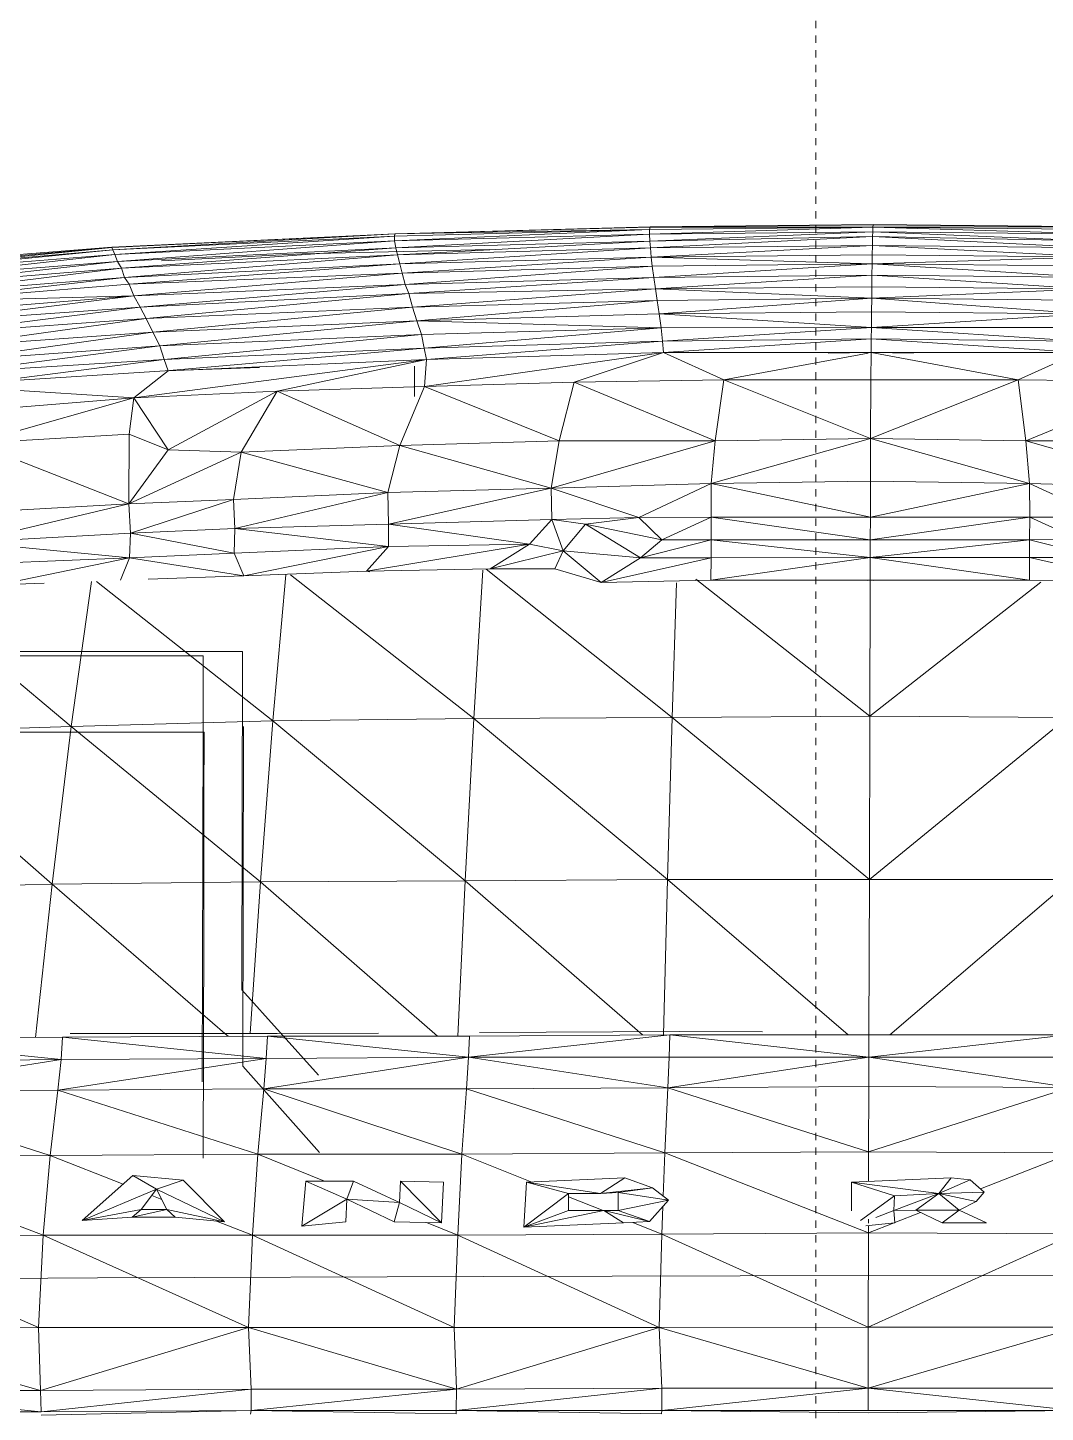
# Model space of a CAD drawing. Header units: inches. Extents: x 1747 to 7606, y -251 to 585.
# Drawn here: x 4749.84 to 4767.23, y 11.93 to 35.59 of the extents above; entities that cross this region are included whole.
import ezdxf

# ---------------------------------------------------------------- set-up
doc = ezdxf.new("R2010")
doc.units = ezdxf.units.IN
doc.header["$MEASUREMENT"] = 0
doc.linetypes.add('Aligning Line 1_8_', pattern=[0.25, 0.125, -0.125])
for name, color, linetype, lineweight in [('0-3', 10, 'Continuous', 5), ('0-4', 7, 'Continuous', 9), ('A-GENM', 5, 'Continuous', 9), ('G-ANNO-SYMB-1', 147, 'Aligning Line 1_8_', 9)]:
    doc.layers.add(name, color=color, linetype=linetype, lineweight=lineweight)

# ---------------------------------------------------------------- blocks, each defined once
blk = doc.blocks.new('Land_Rover_Evoque_-_SUV_Car_Vehicle_Automobile_13067 - Land Rover EVOQUE_dwg-1230547-BUILDING ELEVATION - NORTH')
at = {"layer": 'A-GENM'}
for p, q in [((-12435.31, 32.065), (-12430.948, 32.182)), ((-12435.298, 32.068), (-12430.941, 32.184)), ((-12430.948, 32.182), (-12435.298, 32.068)), ((-12430.958, 32.061), (-12427.14, 32.181)), ((-12430.955, 32.141), (-12430.948, 32.182)), ((-12430.955, 32.141), (-12427.14, 32.181)), ((-12430.948, 32.182), (-12427.138, 32.221)), ((-12430.948, 32.182), (-12430.941, 32.184)), ((-12430.948, 32.182), (-12427.14, 32.181)), ((-12430.941, 32.184), (-12427.136, 32.224)), ((-12430.941, 32.184), (-12427.138, 32.221)), ((-12427.14, 32.181), (-12427.143, 32.101)), ((-12427.138, 32.221), (-12427.14, 32.181)), ((-12427.14, 32.181), (-12423.328, 32.184)), ((-12427.14, 32.181), (-12423.325, 32.143)), ((-12427.14, 32.181), (-12423.328, 32.063)), ((-12427.136, 32.224), (-12427.138, 32.221)), ((-12427.138, 32.221), (-12423.331, 32.187)), ((-12427.138, 32.221), (-12423.328, 32.184)), ((-12427.136, 32.224), (-12423.331, 32.187)), ((-12440.145, 31.833), (-12435.298, 32.068)), ((-12435.31, 32.065), (-12440.145, 31.833)), ((-12435.298, 32.068), (-12440.143, 31.835)), ((-12440.128, 31.792), (-12435.31, 32.065)), ((-12440.128, 31.792), (-12435.317, 32.024)), ((-12440.092, 31.713), (-12435.317, 32.024)), ((-12440.092, 31.713), (-12435.314, 31.945)), ((-12440.046, 31.595), (-12435.314, 31.945)), ((-12435.317, 32.024), (-12430.955, 32.141)), ((-12435.31, 32.065), (-12435.317, 32.024)), ((-12435.317, 32.024), (-12435.314, 31.945)), ((-12435.314, 31.945), (-12430.955, 32.141)), ((-12435.314, 31.945), (-12430.958, 32.061)), ((-12435.314, 31.945), (-12435.293, 31.827)), ((-12435.31, 32.065), (-12430.955, 32.141)), ((-12435.31, 32.065), (-12435.298, 32.068)), ((-12435.293, 31.827), (-12430.958, 32.061)), ((-12435.293, 31.827), (-12430.951, 31.943)), ((-12435.261, 31.708), (-12430.951, 31.943)), ((-12430.958, 32.061), (-12430.955, 32.141)), ((-12430.958, 32.061), (-12427.143, 32.101)), ((-12430.951, 31.943), (-12430.958, 32.061)), ((-12430.951, 31.943), (-12427.143, 32.101)), ((-12430.951, 31.943), (-12427.146, 32.021)), ((-12430.939, 31.825), (-12430.951, 31.943)), ((-12430.939, 31.825), (-12427.146, 32.021)), ((-12427.146, 32.021), (-12427.149, 31.864)), ((-12427.143, 32.101), (-12427.146, 32.021)), ((-12427.146, 32.021), (-12423.341, 31.945)), ((-12427.146, 32.021), (-12423.358, 31.827)), ((-12427.143, 32.101), (-12423.328, 32.063)), ((-12427.143, 32.101), (-12423.341, 31.945)), ((-12440.143, 31.835), (-12444.09, 31.526)), ((-12444.083, 31.486), (-12440.145, 31.833)), ((-12444.055, 31.445), (-12440.145, 31.833)), ((-12444.055, 31.445), (-12440.128, 31.792)), ((-12444.009, 31.404), (-12440.128, 31.792)), ((-12444.009, 31.404), (-12440.092, 31.713)), ((-12443.943, 31.287), (-12440.092, 31.713)), ((-12440.145, 31.833), (-12440.143, 31.835)), ((-12440.128, 31.792), (-12440.145, 31.833)), ((-12440.128, 31.792), (-12440.092, 31.713)), ((-12440.092, 31.713), (-12440.046, 31.595)), ((-12440.046, 31.595), (-12435.293, 31.827)), ((-12439.981, 31.477), (-12435.293, 31.827)), ((-12439.981, 31.477), (-12435.261, 31.708)), ((-12439.926, 31.321), (-12435.261, 31.708)), ((-12439.294, 31.604), (-12436.889, 31.722)), ((-12433.692, 31.795), (-12436.889, 31.722)), ((-12435.293, 31.827), (-12435.261, 31.708)), ((-12435.261, 31.708), (-12430.939, 31.825)), ((-12435.261, 31.708), (-12435.225, 31.552)), ((-12435.225, 31.552), (-12430.939, 31.825)), ((-12430.939, 31.825), (-12427.149, 31.864)), ((-12430.939, 31.825), (-12430.927, 31.669)), ((-12427.149, 31.864), (-12430.927, 31.669)), ((-12430.927, 31.669), (-12427.151, 31.708)), ((-12427.151, 31.708), (-12427.153, 31.552)), ((-12427.149, 31.864), (-12427.151, 31.708)), ((-12427.151, 31.708), (-12423.375, 31.671)), ((-12427.149, 31.864), (-12423.358, 31.827)), ((-12427.149, 31.864), (-12423.375, 31.671)), ((-12443.943, 31.287), (-12440.046, 31.595)), ((-12443.869, 31.169), (-12440.046, 31.595)), ((-12443.869, 31.169), (-12439.981, 31.477)), ((-12443.785, 31.012), (-12439.981, 31.477)), ((-12440.046, 31.595), (-12439.981, 31.477)), ((-12439.981, 31.477), (-12439.926, 31.321)), ((-12439.926, 31.321), (-12435.225, 31.552)), ((-12439.85, 31.203), (-12435.225, 31.552)), ((-12435.225, 31.552), (-12430.927, 31.669)), ((-12435.225, 31.552), (-12435.184, 31.396)), ((-12435.184, 31.396), (-12430.927, 31.669)), ((-12435.184, 31.396), (-12430.91, 31.512)), ((-12435.13, 31.201), (-12430.91, 31.512)), ((-12430.927, 31.669), (-12427.153, 31.552)), ((-12430.927, 31.669), (-12430.91, 31.512)), ((-12427.153, 31.552), (-12430.91, 31.512)), ((-12430.91, 31.512), (-12430.884, 31.318)), ((-12427.153, 31.552), (-12430.884, 31.318)), ((-12427.153, 31.552), (-12427.156, 31.357)), ((-12427.153, 31.552), (-12423.375, 31.671)), ((-12427.153, 31.552), (-12423.428, 31.32)), ((-12427.153, 31.552), (-12423.397, 31.514)), ((-12443.785, 31.012), (-12439.926, 31.321)), ((-12443.69, 30.895), (-12439.926, 31.321)), ((-12439.926, 31.321), (-12439.85, 31.203)), ((-12439.85, 31.203), (-12435.184, 31.396)), ((-12439.766, 31.008), (-12435.184, 31.396)), ((-12435.13, 31.201), (-12435.184, 31.396)), ((-12435.13, 31.201), (-12430.884, 31.318)), ((-12435.068, 31.045), (-12430.884, 31.318)), ((-12427.156, 31.357), (-12430.884, 31.318)), ((-12430.884, 31.318), (-12430.855, 31.123)), ((-12427.156, 31.357), (-12430.855, 31.123)), ((-12427.159, 31.162), (-12427.156, 31.357)), ((-12423.462, 31.125), (-12427.156, 31.357)), ((-12423.428, 31.32), (-12427.156, 31.357)), ((-12443.69, 30.895), (-12439.85, 31.203)), ((-12439.766, 31.008), (-12443.69, 30.895)), ((-12439.766, 31.008), (-12443.586, 30.7)), ((-12439.766, 31.008), (-12443.453, 30.544)), ((-12439.766, 31.008), (-12439.85, 31.203)), ((-12435.13, 31.201), (-12439.766, 31.008)), ((-12439.662, 30.813), (-12439.766, 31.008)), ((-12439.662, 30.813), (-12435.13, 31.201)), ((-12435.068, 31.045), (-12439.662, 30.813)), ((-12439.558, 30.619), (-12435.068, 31.045)), ((-12435.068, 31.045), (-12435.13, 31.201)), ((-12435.068, 31.045), (-12430.855, 31.123)), ((-12435.004, 30.812), (-12435.068, 31.045)), ((-12435.004, 30.812), (-12430.855, 31.123)), ((-12427.159, 31.162), (-12430.855, 31.123)), ((-12427.161, 30.968), (-12430.855, 31.123)), ((-12430.855, 31.123), (-12430.824, 30.928)), ((-12427.161, 30.968), (-12427.159, 31.162)), ((-12423.462, 31.125), (-12427.161, 30.968)), ((-12423.462, 31.125), (-12427.159, 31.162)), ((-12439.662, 30.813), (-12443.453, 30.544)), ((-12439.662, 30.813), (-12443.321, 30.349)), ((-12439.558, 30.619), (-12439.662, 30.813)), ((-12435.004, 30.812), (-12439.558, 30.619)), ((-12439.445, 30.386), (-12435.004, 30.812)), ((-12435.004, 30.812), (-12430.824, 30.928)), ((-12434.934, 30.579), (-12435.004, 30.812)), ((-12434.934, 30.579), (-12430.824, 30.928)), ((-12427.161, 30.968), (-12430.824, 30.928)), ((-12430.792, 30.696), (-12430.824, 30.928)), ((-12430.792, 30.696), (-12427.161, 30.968)), ((-12427.163, 30.735), (-12427.161, 30.968)), ((-12423.535, 30.697), (-12427.161, 30.968)), ((-12423.499, 30.931), (-12427.161, 30.968)), ((-12439.558, 30.619), (-12443.321, 30.349)), ((-12439.558, 30.619), (-12443.178, 30.116)), ((-12439.445, 30.386), (-12439.558, 30.619)), ((-12434.934, 30.579), (-12439.445, 30.386)), ((-12434.934, 30.579), (-12439.321, 30.153)), ((-12434.934, 30.579), (-12430.792, 30.696)), ((-12434.934, 30.579), (-12434.854, 30.346)), ((-12434.934, 30.579), (-12430.759, 30.462)), ((-12430.792, 30.696), (-12427.163, 30.735)), ((-12430.759, 30.462), (-12430.792, 30.696)), ((-12430.792, 30.696), (-12427.167, 30.463)), ((-12427.167, 30.463), (-12427.163, 30.735)), ((-12427.167, 30.463), (-12423.535, 30.697)), ((-12427.163, 30.735), (-12423.535, 30.697)), ((-12439.445, 30.386), (-12443.178, 30.116)), ((-12439.445, 30.386), (-12443.016, 29.883)), ((-12439.321, 30.153), (-12439.445, 30.386)), ((-12434.854, 30.346), (-12439.321, 30.153)), ((-12434.854, 30.346), (-12439.247, 29.92)), ((-12434.854, 30.346), (-12430.759, 30.462)), ((-12434.854, 30.346), (-12434.808, 30.113)), ((-12430.759, 30.462), (-12434.808, 30.113)), ((-12430.759, 30.462), (-12427.167, 30.463)), ((-12430.759, 30.462), (-12430.737, 30.229)), ((-12427.167, 30.463), (-12430.737, 30.229)), ((-12427.167, 30.463), (-12427.169, 30.269)), ((-12427.167, 30.463), (-12423.574, 30.464)), ((-12427.167, 30.463), (-12423.601, 30.231)), ((-12439.321, 30.153), (-12443.016, 29.883)), ((-12439.321, 30.153), (-12442.912, 29.689)), ((-12439.247, 29.92), (-12439.321, 30.153)), ((-12434.808, 30.113), (-12439.247, 29.92)), ((-12439.159, 29.728), (-12434.808, 30.113)), ((-12430.737, 30.229), (-12434.808, 30.113)), ((-12434.766, 29.92), (-12434.808, 30.113)), ((-12434.766, 29.92), (-12430.737, 30.229)), ((-12430.737, 30.229), (-12427.169, 30.269)), ((-12430.72, 30.035), (-12430.737, 30.229)), ((-12430.72, 30.035), (-12427.169, 30.269)), ((-12427.17, 30.037), (-12427.169, 30.269)), ((-12423.622, 30.037), (-12427.169, 30.269)), ((-12427.169, 30.269), (-12423.601, 30.231)), ((-12439.247, 29.92), (-12442.912, 29.689)), ((-12442.212, 29.535), (-12439.247, 29.92)), ((-12434.766, 29.92), (-12439.766, 29.261)), ((-12439.182, 29.727), (-12439.247, 29.92)), ((-12434.766, 29.92), (-12439.182, 29.726)), ((-12434.766, 29.92), (-12439.182, 29.726)), ((-12434.766, 29.92), (-12437.32, 29.376)), ((-12430.72, 30.035), (-12434.8, 29.454)), ((-12434.766, 29.92), (-12434.8, 29.454)), ((-12434.766, 29.92), (-12430.72, 30.035)), ((-12434.766, 29.92), (-12430.72, 30.035)), ((-12430.72, 30.035), (-12432.247, 29.531)), ((-12430.72, 30.035), (-12427.17, 30.037)), ((-12430.72, 30.035), (-12427.17, 30.037)), ((-12430.72, 30.035), (-12429.689, 29.57)), ((-12427.221, 30.027), (-12429.689, 29.57)), ((-12427.171, 30.036), (-12427.903, 30.028)), ((-12427.17, 30.037), (-12427.175, 29.572)), ((-12426.446, 30.029), (-12427.171, 30.036)), ((-12427.17, 30.037), (-12423.622, 30.037)), ((-12427.17, 30.037), (-12423.622, 30.037)), ((-12427.17, 30.037), (-12424.661, 29.572)), ((-12423.622, 30.037), (-12424.661, 29.572)), ((-12439.23, 29.726), (-12442.837, 29.495)), ((-12439.182, 29.726), (-12439.766, 29.261)), ((-12437.623, 29.781), (-12439.23, 29.726)), ((-12434.973, 29.806), (-12434.974, 29.284)), ((-12442.693, 29.448), (-12439.766, 29.261)), ((-12439.766, 29.261), (-12437.32, 29.376)), ((-12439.182, 28.372), (-12437.32, 29.376)), ((-12437.935, 28.334), (-12437.32, 29.376)), ((-12434.8, 29.454), (-12437.32, 29.376)), ((-12435.222, 28.449), (-12437.32, 29.376)), ((-12435.222, 28.449), (-12434.8, 29.454)), ((-12432.247, 29.531), (-12434.8, 29.454)), ((-12432.5, 28.527), (-12434.8, 29.454)), ((-12432.5, 28.527), (-12432.247, 29.531)), ((-12432.247, 29.531), (-12429.689, 29.57)), ((-12429.836, 28.528), (-12432.247, 29.531)), ((-12429.836, 28.528), (-12429.689, 29.57)), ((-12427.175, 29.572), (-12429.689, 29.57)), ((-12427.182, 28.567), (-12429.689, 29.57)), ((-12427.182, 28.567), (-12424.661, 29.572)), ((-12427.182, 28.567), (-12427.175, 29.572)), ((-12424.661, 29.572), (-12427.175, 29.572)), ((-12424.528, 28.529), (-12424.661, 29.572)), ((-12422.104, 29.534), (-12424.661, 29.572)), ((-12424.528, 28.529), (-12422.104, 29.534)), ((-12439.766, 29.261), (-12442.628, 29.029)), ((-12439.766, 29.261), (-12442.498, 28.487)), ((-12439.766, 29.261), (-12439.848, 28.641)), ((-12439.766, 29.261), (-12439.182, 28.372)), ((-12439.848, 28.641), (-12442.498, 28.487)), ((-12439.848, 28.641), (-12439.852, 27.45)), ((-12439.848, 28.641), (-12439.182, 28.372)), ((-12442.498, 28.487), (-12439.852, 27.45)), ((-12437.935, 28.334), (-12435.222, 28.449)), ((-12435.427, 27.643), (-12435.222, 28.449)), ((-12435.222, 28.449), (-12432.5, 28.527)), ((-12435.222, 28.449), (-12432.638, 27.72)), ((-12432.638, 27.72), (-12429.836, 28.528)), ((-12432.638, 27.72), (-12432.5, 28.527)), ((-12432.5, 28.527), (-12429.836, 28.528)), ((-12429.904, 27.797), (-12427.182, 28.567)), ((-12429.836, 28.528), (-12429.904, 27.797)), ((-12429.836, 28.528), (-12427.182, 28.567)), ((-12427.184, 27.837), (-12427.182, 28.567)), ((-12424.464, 27.799), (-12427.182, 28.567)), ((-12427.182, 28.567), (-12424.528, 28.529)), ((-12424.528, 28.529), (-12421.863, 28.53)), ((-12421.73, 27.723), (-12424.528, 28.529)), ((-12424.464, 27.799), (-12424.528, 28.529)), ((-12439.182, 28.372), (-12439.852, 27.45)), ((-12439.852, 27.45), (-12437.935, 28.334)), ((-12439.182, 28.372), (-12437.935, 28.334)), ((-12437.935, 28.334), (-12438.063, 27.526)), ((-12437.935, 28.334), (-12435.427, 27.643)), ((-12435.427, 27.643), (-12432.638, 27.72)), ((-12432.638, 27.72), (-12435.419, 27.105)), ((-12432.638, 27.72), (-12429.904, 27.797)), ((-12432.638, 27.72), (-12431.142, 27.221)), ((-12432.638, 27.72), (-12432.628, 27.183)), ((-12429.904, 27.797), (-12431.142, 27.221)), ((-12429.904, 27.797), (-12429.906, 27.222)), ((-12427.184, 27.837), (-12429.904, 27.797)), ((-12427.184, 27.222), (-12429.904, 27.797)), ((-12424.464, 27.799), (-12427.184, 27.837)), ((-12427.184, 27.222), (-12427.184, 27.837)), ((-12424.464, 27.799), (-12427.184, 27.222)), ((-12423.227, 27.224), (-12424.464, 27.799)), ((-12421.73, 27.723), (-12424.464, 27.799)), ((-12424.464, 27.799), (-12424.462, 27.223)), ((-12442.665, 27.295), (-12439.852, 27.45)), ((-12439.852, 27.45), (-12442.617, 26.797)), ((-12439.852, 27.45), (-12438.063, 27.526)), ((-12439.852, 27.45), (-12439.823, 26.951)), ((-12438.063, 27.526), (-12439.823, 26.951)), ((-12438.063, 27.526), (-12435.427, 27.643)), ((-12438.063, 27.526), (-12438.044, 27.028)), ((-12435.427, 27.643), (-12438.044, 27.028)), ((-12435.427, 27.643), (-12435.419, 27.105)), ((-12431.142, 27.221), (-12432.628, 27.183)), ((-12431.142, 27.221), (-12432.051, 27.106)), ((-12431.142, 27.221), (-12429.906, 27.222)), ((-12429.906, 27.222), (-12431.142, 27.221)), ((-12431.142, 27.221), (-12430.745, 26.838)), ((-12431.142, 27.221), (-12430.745, 26.838)), ((-12430.745, 26.838), (-12429.906, 27.222)), ((-12427.184, 27.222), (-12429.906, 27.222)), ((-12427.185, 26.839), (-12429.906, 27.222)), ((-12429.906, 27.222), (-12429.902, 26.838)), ((-12427.184, 27.222), (-12429.906, 27.222)), ((-12424.462, 27.223), (-12427.185, 26.839)), ((-12427.184, 27.222), (-12427.185, 26.839)), ((-12424.462, 27.223), (-12427.184, 27.222)), ((-12424.462, 27.223), (-12427.184, 27.222)), ((-12424.467, 26.839), (-12424.462, 27.223)), ((-12424.462, 27.223), (-12423.227, 27.224)), ((-12423.227, 27.224), (-12424.462, 27.223)), ((-12423.624, 26.84), (-12424.462, 27.223)), ((-12438.044, 27.028), (-12439.823, 26.951)), ((-12438.044, 27.028), (-12439.823, 26.951)), ((-12438.044, 27.028), (-12438.054, 26.606)), ((-12435.419, 27.105), (-12438.044, 27.028)), ((-12435.419, 27.105), (-12438.044, 27.028)), ((-12435.418, 26.722), (-12438.044, 27.028)), ((-12432.628, 27.183), (-12435.419, 27.105)), ((-12432.628, 27.183), (-12435.419, 27.105)), ((-12433.006, 26.76), (-12435.419, 27.105)), ((-12435.419, 27.105), (-12435.418, 26.722)), ((-12432.628, 27.183), (-12433.006, 26.76)), ((-12432.051, 27.106), (-12432.628, 27.183)), ((-12432.051, 27.106), (-12432.628, 27.183)), ((-12432.43, 26.646), (-12432.628, 27.183)), ((-12432.43, 26.646), (-12432.051, 27.106)), ((-12431.111, 26.531), (-12432.051, 27.106)), ((-12430.745, 26.838), (-12432.051, 27.106)), ((-12431.111, 26.531), (-12432.051, 27.106)), ((-12439.823, 26.951), (-12442.617, 26.797)), ((-12439.823, 26.951), (-12442.617, 26.797)), ((-12439.842, 26.529), (-12442.617, 26.797)), ((-12439.823, 26.951), (-12439.842, 26.529)), ((-12438.054, 26.606), (-12439.823, 26.951)), ((-12433.006, 26.76), (-12435.791, 26.3)), ((-12433.006, 26.76), (-12435.418, 26.722)), ((-12433.006, 26.76), (-12433.677, 26.339)), ((-12432.43, 26.646), (-12433.006, 26.76)), ((-12429.902, 26.838), (-12431.111, 26.531)), ((-12431.111, 26.531), (-12430.745, 26.838)), ((-12430.745, 26.838), (-12429.902, 26.838)), ((-12429.902, 26.838), (-12430.745, 26.838)), ((-12429.902, 26.838), (-12429.904, 26.531)), ((-12427.185, 26.839), (-12429.902, 26.838)), ((-12427.185, 26.839), (-12429.902, 26.838)), ((-12427.185, 26.532), (-12429.902, 26.838)), ((-12424.467, 26.839), (-12427.185, 26.839)), ((-12424.467, 26.839), (-12427.185, 26.839)), ((-12424.467, 26.839), (-12427.185, 26.532)), ((-12427.185, 26.532), (-12427.185, 26.839)), ((-12424.467, 26.839), (-12423.624, 26.84)), ((-12423.624, 26.84), (-12424.467, 26.839)), ((-12423.259, 26.533), (-12424.467, 26.839)), ((-12424.467, 26.839), (-12424.465, 26.532)), ((-12439.842, 26.529), (-12442.647, 26.413)), ((-12439.842, 26.529), (-12442.095, 26.068)), ((-12439.842, 26.529), (-12439.997, 26.146)), ((-12438.054, 26.606), (-12439.842, 26.529)), ((-12439.842, 26.529), (-12437.889, 26.223)), ((-12435.418, 26.722), (-12438.054, 26.606)), ((-12438.054, 26.606), (-12437.889, 26.223)), ((-12435.418, 26.722), (-12437.889, 26.223)), ((-12435.418, 26.722), (-12435.791, 26.3)), ((-12432.43, 26.646), (-12433.677, 26.339)), ((-12432.43, 26.646), (-12432.576, 26.339)), ((-12431.783, 26.109), (-12432.43, 26.646)), ((-12431.111, 26.531), (-12432.43, 26.646)), ((-12429.904, 26.531), (-12431.783, 26.109)), ((-12431.783, 26.109), (-12431.111, 26.531)), ((-12429.904, 26.531), (-12431.111, 26.531)), ((-12429.904, 26.531), (-12431.111, 26.531)), ((-12427.185, 26.532), (-12429.907, 26.148)), ((-12429.907, 26.148), (-12429.904, 26.531)), ((-12427.185, 26.532), (-12429.904, 26.531)), ((-12427.185, 26.532), (-12429.904, 26.531)), ((-12424.465, 26.532), (-12427.185, 26.532)), ((-12424.465, 26.532), (-12427.185, 26.532)), ((-12424.463, 26.149), (-12427.185, 26.532)), ((-12427.185, 26.532), (-12427.185, 26.148)), ((-12423.259, 26.533), (-12424.465, 26.532)), ((-12423.259, 26.533), (-12424.465, 26.532)), ((-12422.587, 26.111), (-12424.465, 26.532)), ((-12424.465, 26.532), (-12424.463, 26.149)), ((-12437.889, 26.223), (-12435.791, 26.3)), ((-12435.791, 26.3), (-12433.677, 26.339)), ((-12435.791, 26.3), (-12435.734, 26.29)), ((-12433.807, 26.321), (-12433.961, 23.781)), ((-12430.57, 23.801), (-12433.75, 26.335)), ((-12433.677, 26.339), (-12432.576, 26.339)), ((-12431.783, 26.109), (-12432.576, 26.339)), ((-12442.095, 26.068), (-12441.301, 26.098)), ((-12440.489, 26.125), (-12440.836, 23.645)), ((-12437.393, 23.742), (-12440.408, 26.127)), ((-12439.524, 26.163), (-12437.889, 26.223)), ((-12437.169, 26.24), (-12437.393, 23.742)), ((-12433.961, 23.781), (-12437.089, 26.241)), ((-12429.907, 26.148), (-12431.783, 26.109)), ((-12430.497, 26.103), (-12430.57, 23.801)), ((-12427.192, 23.821), (-12430.167, 26.165)), ((-12427.185, 26.148), (-12429.907, 26.148)), ((-12427.185, 26.148), (-12427.235, 26.144)), ((-12427.192, 23.821), (-12427.185, 26.144)), ((-12424.271, 26.114), (-12427.192, 23.821)), ((-12424.463, 26.149), (-12427.185, 26.148)), ((-12427.185, 26.148), (-12427.133, 26.144)), ((-12422.587, 26.111), (-12424.463, 26.149)), ((-12440.836, 23.645), (-12443.634, 25.99)), ((-12437.909, 24.93), (-12448.623, 24.927)), ((-12447.945, 24.852), (-12438.585, 24.854)), ((-12438.585, 24.854), (-12438.586, 23.742)), ((-12437.92, 19.148), (-12437.909, 24.93)), ((-12437.393, 23.742), (-12440.836, 23.645)), ((-12438.586, 23.742), (-12438.59, 21.495)), ((-12437.393, 23.742), (-12437.605, 20.992)), ((-12433.961, 23.781), (-12437.393, 23.742)), ((-12437.393, 23.742), (-12434.108, 21.012)), ((-12433.961, 23.781), (-12434.108, 21.012)), ((-12430.57, 23.801), (-12433.961, 23.781)), ((-12433.961, 23.781), (-12430.65, 21.032)), ((-12430.57, 23.801), (-12430.65, 21.032)), ((-12427.192, 23.821), (-12430.57, 23.801)), ((-12430.57, 23.801), (-12427.2, 21.033)), ((-12427.192, 23.821), (-12427.2, 21.033)), ((-12423.815, 23.803), (-12427.2, 21.033)), ((-12423.815, 23.803), (-12427.192, 23.821)), ((-12447.929, 23.549), (-12438.569, 23.551)), ((-12440.836, 23.645), (-12444.143, 23.548)), ((-12444.143, 23.548), (-12441.163, 20.953)), ((-12440.836, 23.645), (-12441.163, 20.953)), ((-12440.836, 23.645), (-12437.605, 20.992)), ((-12438.569, 23.551), (-12438.57, 22.42)), ((-12437.893, 23.627), (-12437.904, 17.845)), ((-12437.893, 23.627), (-12437.894, 23.645)), ((-12438.589, 23.354), (-12438.588, 23.356)), ((-12438.57, 22.42), (-12438.574, 20.173)), ((-12438.573, 22.051), (-12438.572, 22.053)), ((-12438.599, 17.575), (-12438.59, 21.495)), ((-12444.576, 20.876), (-12441.163, 20.953)), ((-12441.163, 20.953), (-12441.45, 18.332)), ((-12441.163, 20.953), (-12437.605, 20.992)), ((-12441.163, 20.953), (-12438.211, 18.4)), ((-12437.605, 20.992), (-12437.782, 18.4)), ((-12437.605, 20.992), (-12434.108, 21.012)), ((-12437.605, 20.992), (-12434.579, 18.358)), ((-12434.108, 21.012), (-12434.234, 18.358)), ((-12434.108, 21.012), (-12430.65, 21.032)), ((-12434.108, 21.012), (-12431.077, 18.376)), ((-12430.65, 21.032), (-12430.718, 18.378)), ((-12430.65, 21.032), (-12427.2, 21.033)), ((-12430.65, 21.032), (-12427.566, 18.379)), ((-12427.2, 21.033), (-12427.208, 18.38)), ((-12423.75, 21.034), (-12427.2, 21.033)), ((-12423.75, 21.034), (-12426.849, 18.38)), ((-12438.582, 16.272), (-12438.574, 20.173)), ((-12437.921, 19.147), (-12436.612, 17.69)), ((-12437.92, 19.148), (-12436.612, 17.69)), ((-12440.987, 18.338), (-12444.458, 18.299)), ((-12441.007, 17.954), (-12444.458, 18.299)), ((-12440.987, 18.338), (-12441.007, 17.954)), ((-12437.486, 18.358), (-12440.987, 18.338)), ((-12437.507, 17.973), (-12440.987, 18.338)), ((-12440.808, 18.402), (-12440.853, 18.402)), ((-12437.317, 18.4), (-12440.808, 18.402)), ((-12438.209, 18.398), (-12438.157, 18.354)), ((-12437.486, 18.358), (-12437.507, 17.973)), ((-12434.034, 18.358), (-12437.486, 18.358)), ((-12434.05, 17.994), (-12437.486, 18.358)), ((-12437.317, 18.4), (-12435.59, 18.408)), ((-12434.05, 17.994), (-12430.611, 18.379)), ((-12434.05, 17.994), (-12434.034, 18.358)), ((-12430.611, 18.379), (-12434.034, 18.358)), ((-12433.863, 18.416), (-12430.443, 18.433)), ((-12430.619, 17.994), (-12430.611, 18.379)), ((-12430.611, 18.379), (-12427.208, 18.38)), ((-12430.611, 18.379), (-12427.209, 17.995)), ((-12430.443, 18.433), (-12429.029, 18.432)), ((-12427.209, 17.995), (-12427.208, 18.38)), ((-12427.209, 17.995), (-12423.804, 18.38)), ((-12427.208, 18.38), (-12423.804, 18.38)), ((-12437.548, 17.454), (-12434.05, 17.994)), ((-12437.507, 17.973), (-12434.05, 17.994)), ((-12434.05, 17.994), (-12437.507, 17.973)), ((-12434.086, 17.454), (-12434.05, 17.994)), ((-12434.05, 17.994), (-12430.619, 17.994)), ((-12430.643, 17.474), (-12434.05, 17.994)), ((-12434.05, 17.994), (-12430.619, 17.994)), ((-12430.643, 17.474), (-12427.209, 17.995)), ((-12430.643, 17.474), (-12430.619, 17.994)), ((-12430.619, 17.994), (-12427.209, 17.995)), ((-12430.619, 17.994), (-12427.209, 17.995)), ((-12427.21, 17.494), (-12427.209, 17.995)), ((-12427.209, 17.995), (-12423.798, 17.996)), ((-12427.209, 17.995), (-12423.798, 17.996)), ((-12423.778, 17.476), (-12427.209, 17.995)), ((-12444.625, 17.395), (-12441.007, 17.954)), ((-12444.498, 17.934), (-12441.007, 17.954)), ((-12441.007, 17.954), (-12444.498, 17.934)), ((-12441.067, 17.434), (-12437.507, 17.973)), ((-12441.067, 17.434), (-12441.007, 17.954)), ((-12441.007, 17.954), (-12437.507, 17.973)), ((-12437.507, 17.973), (-12441.007, 17.954)), ((-12437.905, 17.844), (-12436.595, 16.367)), ((-12437.904, 17.845), (-12436.595, 16.367)), ((-12437.548, 17.454), (-12437.507, 17.973)), ((-12441.067, 17.434), (-12444.625, 17.395)), ((-12441.196, 16.318), (-12444.625, 17.395)), ((-12441.196, 16.318), (-12441.067, 17.434)), ((-12437.548, 17.454), (-12441.067, 17.434)), ((-12437.648, 16.338), (-12441.067, 17.434)), ((-12437.648, 16.338), (-12437.548, 17.454)), ((-12434.162, 16.339), (-12437.548, 17.454)), ((-12434.086, 17.454), (-12437.548, 17.454)), ((-12434.162, 16.339), (-12434.086, 17.454)), ((-12430.643, 17.474), (-12434.086, 17.454)), ((-12430.697, 16.359), (-12434.086, 17.454)), ((-12430.643, 17.474), (-12430.697, 16.359)), ((-12430.643, 17.474), (-12427.21, 17.494)), ((-12430.643, 17.474), (-12427.214, 16.379)), ((-12427.214, 16.379), (-12427.21, 17.494)), ((-12427.214, 16.379), (-12423.778, 17.476)), ((-12427.21, 17.494), (-12423.778, 17.476)), ((-12441.196, 16.318), (-12437.648, 16.338)), ((-12437.739, 14.954), (-12437.648, 16.338)), ((-12437.648, 16.338), (-12434.162, 16.339)), ((-12436.508, 15.877), (-12437.648, 16.338)), ((-12434.233, 14.955), (-12434.162, 16.339)), ((-12430.697, 16.359), (-12434.162, 16.339)), ((-12432.97, 15.862), (-12434.162, 16.339)), ((-12430.697, 16.359), (-12430.724, 15.621)), ((-12430.697, 16.359), (-12427.214, 16.379)), ((-12430.697, 16.359), (-12427.218, 14.995)), ((-12427.214, 16.379), (-12427.215, 15.873)), ((-12427.214, 16.379), (-12423.731, 16.361)), ((-12425.304, 15.745), (-12423.731, 16.361)), ((-12444.811, 16.299), (-12441.196, 16.318)), ((-12441.315, 14.953), (-12441.196, 16.318)), ((-12439.949, 15.826), (-12441.196, 16.318)), ((-12439.785, 15.972), (-12440.648, 15.203)), ((-12438.925, 15.895), (-12439.785, 15.972)), ((-12439.38, 15.742), (-12439.785, 15.972)), ((-12439.38, 15.742), (-12438.925, 15.895)), ((-12438.221, 15.184), (-12438.925, 15.895)), ((-12436.896, 15.108), (-12436.827, 15.877)), ((-12436.827, 15.877), (-12436.015, 15.877)), ((-12436.127, 15.569), (-12436.827, 15.877)), ((-12436.127, 15.569), (-12436.015, 15.877)), ((-12435.228, 15.512), (-12436.015, 15.877)), ((-12435.212, 15.877), (-12435.228, 15.512)), ((-12434.478, 15.858), (-12435.212, 15.877)), ((-12434.513, 15.165), (-12435.212, 15.877)), ((-12434.513, 15.165), (-12434.478, 15.858)), ((-12433.06, 15.858), (-12433.102, 15.09)), ((-12433.06, 15.858), (-12431.38, 15.936)), ((-12432.34, 15.666), (-12433.06, 15.858)), ((-12433.06, 15.858), (-12431.797, 15.666)), ((-12431.38, 15.936), (-12431.797, 15.666)), ((-12430.904, 15.763), (-12431.38, 15.936)), ((-12427.509, 15.372), (-12427.505, 15.859)), ((-12427.505, 15.859), (-12425.806, 15.937)), ((-12427.505, 15.859), (-12426.014, 15.668)), ((-12427.505, 15.859), (-12426.769, 15.629)), ((-12426.014, 15.668), (-12425.806, 15.937)), ((-12426.014, 15.668), (-12425.479, 15.898)), ((-12425.479, 15.898), (-12425.806, 15.937)), ((-12425.239, 15.687), (-12425.479, 15.898)), ((-12439.38, 15.742), (-12440.648, 15.203)), ((-12439.38, 15.742), (-12439.642, 15.395)), ((-12439.292, 15.567), (-12439.461, 15.634)), ((-12439.38, 15.742), (-12439.206, 15.396)), ((-12439.38, 15.742), (-12438.221, 15.184)), ((-12432.34, 15.666), (-12433.102, 15.09)), ((-12432.341, 15.378), (-12432.34, 15.666)), ((-12432.34, 15.666), (-12431.797, 15.666)), ((-12430.904, 15.763), (-12431.797, 15.666)), ((-12431.495, 15.685), (-12431.797, 15.666)), ((-12430.904, 15.763), (-12431.495, 15.685)), ((-12431.49, 15.378), (-12431.495, 15.685)), ((-12430.634, 15.551), (-12431.495, 15.685)), ((-12430.634, 15.551), (-12430.904, 15.763)), ((-12427.352, 15.206), (-12426.769, 15.629)), ((-12426.785, 15.379), (-12426.014, 15.668)), ((-12426.785, 15.379), (-12426.014, 15.668)), ((-12426.785, 15.379), (-12426.769, 15.629)), ((-12426.785, 15.379), (-12426.769, 15.629)), ((-12426.014, 15.668), (-12426.769, 15.629)), ((-12426.014, 15.668), (-12426.769, 15.629)), ((-12426.014, 15.668), (-12426.408, 15.38)), ((-12426.014, 15.668), (-12425.239, 15.687)), ((-12425.664, 15.38), (-12426.014, 15.668)), ((-12426.014, 15.668), (-12425.378, 15.533)), ((-12425.378, 15.533), (-12425.239, 15.687)), ((-12439.642, 15.395), (-12440.648, 15.203)), ((-12439.206, 15.396), (-12439.797, 15.261)), ((-12439.642, 15.395), (-12439.797, 15.261)), ((-12439.206, 15.396), (-12439.642, 15.395)), ((-12439.206, 15.396), (-12438.221, 15.184)), ((-12439.206, 15.396), (-12439.062, 15.261)), ((-12436.127, 15.569), (-12436.896, 15.108)), ((-12436.147, 15.185), (-12436.127, 15.569)), ((-12436.127, 15.569), (-12435.32, 15.185)), ((-12436.127, 15.569), (-12435.228, 15.512)), ((-12435.228, 15.512), (-12435.32, 15.185)), ((-12434.513, 15.165), (-12435.228, 15.512)), ((-12431.751, 15.376), (-12432.341, 15.611)), ((-12430.634, 15.551), (-12431.49, 15.378)), ((-12430.634, 15.551), (-12430.957, 15.186)), ((-12430.73, 15.443), (-12430.747, 14.974)), ((-12426.785, 15.379), (-12427.092, 15.257)), ((-12426.785, 15.379), (-12426.408, 15.38)), ((-12426.768, 15.168), (-12426.785, 15.379)), ((-12425.959, 15.168), (-12426.408, 15.38)), ((-12425.664, 15.38), (-12426.408, 15.38)), ((-12425.664, 15.38), (-12425.959, 15.168)), ((-12425.664, 15.38), (-12425.378, 15.533)), ((-12425.199, 15.168), (-12425.664, 15.38)), ((-12441.315, 14.953), (-12441.99, 15.213)), ((-12440.648, 15.203), (-12439.797, 15.261)), ((-12439.062, 15.261), (-12439.797, 15.261)), ((-12438.221, 15.184), (-12439.062, 15.261)), ((-12437.739, 14.954), (-12438.353, 15.196)), ((-12436.147, 15.185), (-12436.896, 15.108)), ((-12434.513, 15.165), (-12435.32, 15.185)), ((-12434.233, 14.955), (-12434.768, 15.172)), ((-12432.341, 15.378), (-12433.102, 15.09)), ((-12433.102, 15.09), (-12431.74, 15.378)), ((-12433.102, 15.09), (-12431.402, 15.166)), ((-12432.341, 15.378), (-12431.74, 15.378)), ((-12431.74, 15.378), (-12431.49, 15.378)), ((-12431.402, 15.166), (-12431.74, 15.378)), ((-12430.957, 15.186), (-12431.74, 15.378)), ((-12430.957, 15.186), (-12431.49, 15.378)), ((-12431.402, 15.166), (-12430.957, 15.186)), ((-12430.747, 14.974), (-12431.245, 15.173)), ((-12426.768, 15.168), (-12427.261, 15.117)), ((-12427.218, 14.995), (-12426.78, 15.166)), ((-12427.217, 15.228), (-12427.217, 15.161)), ((-12426.768, 15.171), (-12426.33, 15.343)), ((-12425.199, 15.168), (-12425.959, 15.168)), ((-12441.315, 14.953), (-12444.99, 14.934)), ((-12441.397, 13.377), (-12444.99, 14.934)), ((-12441.315, 14.953), (-12441.397, 13.377)), ((-12437.739, 14.954), (-12441.315, 14.953)), ((-12437.81, 13.378), (-12441.315, 14.953)), ((-12437.739, 14.954), (-12437.81, 13.378)), ((-12434.233, 14.955), (-12437.739, 14.954)), ((-12434.295, 13.378), (-12437.739, 14.954)), ((-12434.233, 14.955), (-12434.295, 13.378)), ((-12430.747, 14.974), (-12434.233, 14.955)), ((-12430.79, 13.379), (-12434.233, 14.955)), ((-12430.747, 14.974), (-12430.79, 13.379)), ((-12427.218, 14.995), (-12430.747, 14.974)), ((-12430.747, 14.974), (-12427.222, 13.38)), ((-12427.218, 14.995), (-12427.222, 13.38)), ((-12427.222, 13.38), (-12423.688, 14.976)), ((-12427.217, 15.121), (-12427.218, 14.995)), ((-12427.218, 14.995), (-12423.688, 14.976)), ((-12446.942, 14.186), (-12440.387, 14.227)), ((-12440.387, 14.227), (-12433.786, 14.248)), ((-12433.786, 14.248), (-12427.216, 14.268)), ((-12427.216, 14.268), (-12420.646, 14.251)), ((-12441.397, 13.377), (-12445.129, 13.357)), ((-12445.129, 13.357), (-12441.361, 12.301)), ((-12437.81, 13.378), (-12441.397, 13.377)), ((-12441.397, 13.377), (-12441.361, 12.301)), ((-12437.81, 13.378), (-12441.361, 12.301)), ((-12434.295, 13.378), (-12437.81, 13.378)), ((-12437.81, 13.378), (-12434.254, 12.322)), ((-12437.81, 13.378), (-12437.764, 12.321)), ((-12430.79, 13.379), (-12434.295, 13.378)), ((-12434.295, 13.378), (-12434.254, 12.322)), ((-12430.79, 13.379), (-12434.254, 12.322)), ((-12427.222, 13.38), (-12430.79, 13.379)), ((-12430.79, 13.379), (-12427.224, 12.343)), ((-12430.79, 13.379), (-12430.746, 12.342)), ((-12423.654, 13.381), (-12427.224, 12.343)), ((-12427.222, 13.38), (-12427.224, 12.343)), ((-12427.222, 13.38), (-12423.654, 13.381)), ((-12437.764, 12.321), (-12441.361, 12.301)), ((-12437.764, 12.321), (-12441.351, 11.936)), ((-12434.254, 12.322), (-12437.764, 12.321)), ((-12434.254, 12.322), (-12437.764, 11.956)), ((-12437.764, 12.321), (-12437.764, 11.956)), ((-12430.746, 12.342), (-12434.259, 11.957)), ((-12434.254, 12.322), (-12434.259, 11.957)), ((-12430.746, 12.342), (-12434.254, 12.322)), ((-12427.224, 12.343), (-12430.747, 11.958)), ((-12430.746, 12.342), (-12430.747, 11.958)), ((-12427.224, 12.343), (-12430.746, 12.342)), ((-12427.224, 12.343), (-12427.224, 11.959)), ((-12427.224, 12.343), (-12423.702, 11.96)), ((-12427.224, 12.343), (-12423.702, 12.343)), ((-12441.361, 12.301), (-12445.103, 12.301)), ((-12445.103, 12.301), (-12441.351, 11.936)), ((-12441.361, 12.301), (-12441.351, 11.936)), ((-12441.351, 11.936), (-12445.084, 11.936)), ((-12441.352, 11.878), (-12437.764, 11.956)), ((-12437.764, 11.956), (-12441.351, 11.936)), ((-12437.774, 11.898), (-12437.764, 11.956)), ((-12434.259, 11.957), (-12437.764, 11.956)), ((-12434.259, 11.957), (-12437.764, 11.956)), ((-12434.26, 11.899), (-12437.764, 11.956)), ((-12434.26, 11.899), (-12434.259, 11.957)), ((-12430.747, 11.958), (-12434.259, 11.957)), ((-12430.747, 11.958), (-12434.259, 11.957)), ((-12430.752, 11.9), (-12434.259, 11.957)), ((-12430.752, 11.9), (-12430.747, 11.958)), ((-12427.224, 11.959), (-12430.747, 11.958)), ((-12427.224, 11.92), (-12430.747, 11.958)), ((-12427.224, 11.959), (-12423.702, 11.96)), ((-12427.224, 11.92), (-12423.702, 11.96))]:
    blk.add_line(p, q, dxfattribs=at)
blk = doc.blocks.new('Land_Rover_Evoque_-_SUV_Car_Vehicle_Automobile_13067 - Land_Rover_Evoque_-_SUV_Car_Vehicle_Automobile_13067-1230553-BUILDING ELEVATION - NORTH')
blk.add_blockref('Land_Rover_Evoque_-_SUV_Car_Vehicle_Automobile_13067 - Land Rover EVOQUE_dwg-1230547-BUILDING ELEVATION - NORTH', (0, 0))
blk = doc.blocks.new('CTR  - Topography_rvt-2-BUILDING ELEVATION - NORTH')
at = {"layer": '0-4'}
blk.add_blockref('Land_Rover_Evoque_-_SUV_Car_Vehicle_Automobile_13067 - Land_Rover_Evoque_-_SUV_Car_Vehicle_Automobile_13067-1230553-BUILDING ELEVATION - NORTH', (0, 0), dxfattribs=at)
blk = doc.blocks.new('CTR - 1st Phase - Common Walls_rvt-2-BUILDING ELEVATION - NORTH')
at = {"layer": 'G-ANNO-SYMB-1'}
blk.add_line((-12428.118, 526.953), (-12428.118, -145.908), dxfattribs=at)

msp = doc.modelspace()

# ---------------------------------------------------------------- block references
at = {"layer": '0-3'}
for name in ['CTR - 1st Phase - Common Walls_rvt-2-BUILDING ELEVATION - NORTH', 'CTR  - Topography_rvt-2-BUILDING ELEVATION - NORTH']:
    msp.add_blockref(name, (17191.422, 0), dxfattribs=at)

doc.saveas('drawing.dxf')
